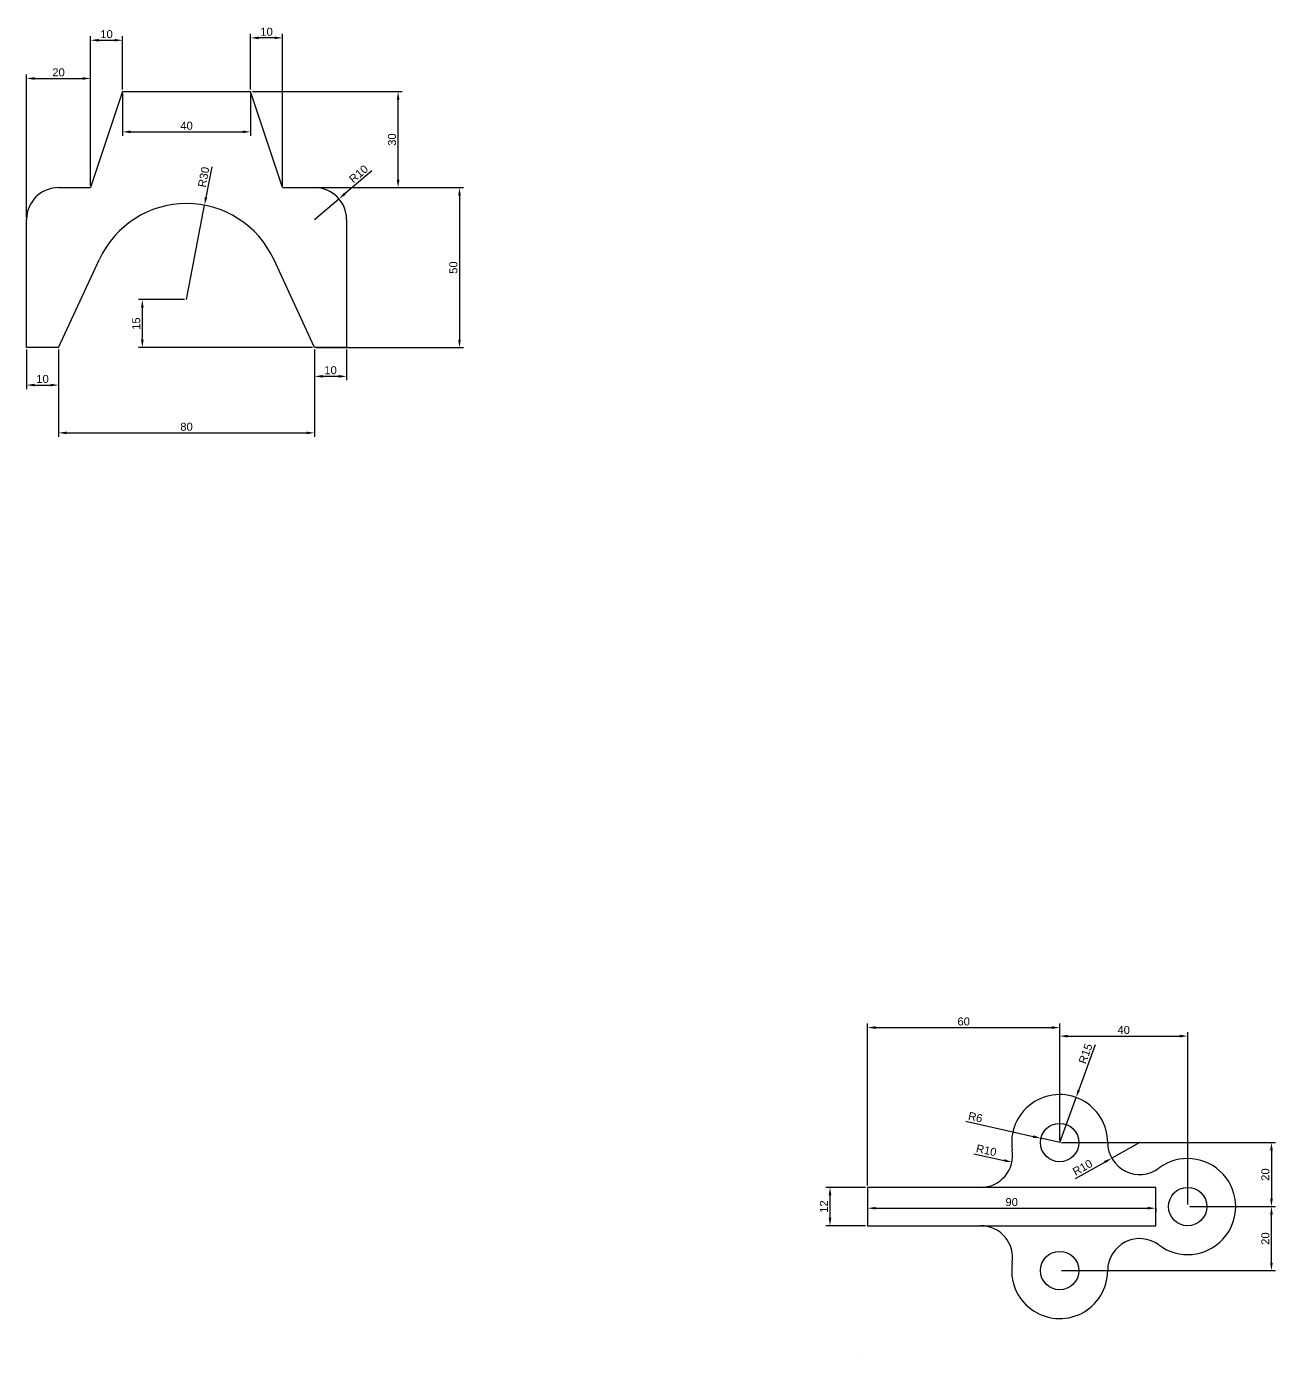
# Model space of a CAD drawing. Header units: millimetres. Extents: x 340 to 2726, y 2120 to 4769.
# Drawn here: x 340.1 to 730.3, y 2315.6 to 2730.2 of the extents above; entities that cross this region are included whole.
import ezdxf

# ---------------------------------------------------------------- set-up
doc = ezdxf.new("R2010")
doc.units = ezdxf.units.MM
doc.styles.get("Standard").update_dxf_attribs({"font": 'arial.ttf'})
doc.dimstyles.new('ISO-25', dxfattribs={"dimtxt": 2.5, "dimasz": 2.5, "dimexe": 1.25, "dimexo": 0.625, "dimtad": 1, "dimtxsty": 'Standard', "dimcen": 2.5, "dimadec": 0, "dimazin": 0, "dimtfac": 1, "dimtmove": 0, "dimatfit": 3, "dimfxl": 1, "dimarcsym": 0})

# ---------------------------------------------------------------- blocks, each defined once
blk = doc.blocks.new('*D13')
at = {"color": 0, "lineweight": -2, "transparency": 16777216}
for p, q in [((447.94, 2685.12), (439.61, 2678)), ((430.1, 2669.88), (437.71, 2676.38))]:
    blk.add_line(p, q, dxfattribs=at)
at = {"color": 0, "transparency": 16777216}
blk.add_solid([(439.34, 2678.32), (439.88, 2677.69), (437.71, 2676.38)], dxfattribs=at)
at = {"layer": 'Defpoints', "color": 0, "transparency": 16777216}
for p in [(437.71, 2676.38), (430.1, 2669.88)]:
    blk.add_point(p, dxfattribs=at)
at = {"color": 0, "transparency": 16777216, "insert": (443.49, 2683.82), "char_height": 2.5, "attachment_point": 5, "rotation": 40.4999}
blk.add_mtext(' R10', dxfattribs=at)
blk = doc.blocks.new('*D14')
at = {"color": 0, "lineweight": -2, "transparency": 16777216}
for p, q in [((397.98, 2686.36), (396.17, 2676.81)), ((390.1, 2644.88), (395.7, 2674.36))]:
    blk.add_line(p, q, dxfattribs=at)
at = {"color": 0, "transparency": 16777216}
blk.add_solid([(395.76, 2676.89), (396.58, 2676.74), (395.7, 2674.36)], dxfattribs=at)
at = {"layer": 'Defpoints', "color": 0, "transparency": 16777216}
for p in [(395.7, 2674.36), (390.1, 2644.88)]:
    blk.add_point(p, dxfattribs=at)
at = {"color": 0, "transparency": 16777216, "insert": (395.44, 2683.17), "char_height": 2.5, "attachment_point": 5, "rotation": 79.2446}
blk.add_mtext('R30', dxfattribs=at)
blk = doc.blocks.new('*D15')
at = {"color": 0, "lineweight": -2, "transparency": 16777216}
for p, q in [((340.1, 2629.26), (340.1, 2616.92)), ((350.1, 2629.26), (350.1, 2616.92)), ((342.6, 2618.17), (347.6, 2618.17))]:
    blk.add_line(p, q, dxfattribs=at)
at = {"color": 0, "transparency": 16777216}
for points in [[(342.6, 2618.58), (342.6, 2617.75), (340.1, 2618.17)], [(347.6, 2618.58), (347.6, 2617.75), (350.1, 2618.17)]]:
    blk.add_solid(points, dxfattribs=at)
at = {"layer": 'Defpoints', "color": 0, "transparency": 16777216}
for p in [(340.1, 2629.88), (350.1, 2629.88), (350.1, 2618.17)]:
    blk.add_point(p, dxfattribs=at)
at = {"color": 0, "transparency": 16777216, "insert": (345.1, 2620.07), "char_height": 2.5, "attachment_point": 5}
blk.add_mtext('10', dxfattribs=at)
blk = doc.blocks.new('*D16')
at = {"color": 0, "lineweight": -2, "transparency": 16777216}
for p, q in [((430.1, 2629.26), (430.1, 2619.66)), ((440.1, 2629.26), (440.1, 2619.66)), ((432.6, 2620.91), (437.6, 2620.91))]:
    blk.add_line(p, q, dxfattribs=at)
at = {"color": 0, "transparency": 16777216}
for points in [[(432.6, 2621.32), (432.6, 2620.49), (430.1, 2620.91)], [(437.6, 2621.32), (437.6, 2620.49), (440.1, 2620.91)]]:
    blk.add_solid(points, dxfattribs=at)
at = {"layer": 'Defpoints', "color": 0, "transparency": 16777216}
for p in [(430.1, 2629.88), (440.1, 2629.88), (440.1, 2620.91)]:
    blk.add_point(p, dxfattribs=at)
at = {"color": 0, "transparency": 16777216, "insert": (435.1, 2622.81), "char_height": 2.5, "attachment_point": 5}
blk.add_mtext('10', dxfattribs=at)
blk = doc.blocks.new('*D17')
at = {"color": 0, "lineweight": -2, "transparency": 16777216}
for p, q in [((350.1, 2629.26), (350.1, 2601.99)), ((430.1, 2629.26), (430.1, 2601.99)), ((352.6, 2603.24), (427.6, 2603.24))]:
    blk.add_line(p, q, dxfattribs=at)
at = {"color": 0, "transparency": 16777216}
for points in [[(352.6, 2603.65), (352.6, 2602.82), (350.1, 2603.24)], [(427.6, 2603.65), (427.6, 2602.82), (430.1, 2603.24)]]:
    blk.add_solid(points, dxfattribs=at)
at = {"layer": 'Defpoints', "color": 0, "transparency": 16777216}
for p in [(350.1, 2629.88), (430.1, 2629.88), (430.1, 2603.24)]:
    blk.add_point(p, dxfattribs=at)
at = {"color": 0, "transparency": 16777216, "insert": (390.1, 2605.14), "char_height": 2.5, "attachment_point": 5}
blk.add_mtext('80', dxfattribs=at)
blk = doc.blocks.new('*D18')
at = {"color": 0, "lineweight": -2, "transparency": 16777216}
for p, q in [((340.1, 2670.51), (340.1, 2715.22)), ((342.6, 2713.97), (357.6, 2713.97)), ((360.1, 2680.51), (360.1, 2715.22))]:
    blk.add_line(p, q, dxfattribs=at)
at = {"color": 0, "transparency": 16777216}
for points in [[(342.6, 2714.39), (342.6, 2713.56), (340.1, 2713.97)], [(357.6, 2714.39), (357.6, 2713.56), (360.1, 2713.97)]]:
    blk.add_solid(points, dxfattribs=at)
at = {"layer": 'Defpoints', "color": 0, "transparency": 16777216}
for p in [(360.1, 2713.97), (360.1, 2679.88), (340.1, 2669.88)]:
    blk.add_point(p, dxfattribs=at)
at = {"color": 0, "transparency": 16777216, "insert": (350.1, 2715.87), "char_height": 2.5, "attachment_point": 5}
blk.add_mtext('20', dxfattribs=at)
blk = doc.blocks.new('*D19')
at = {"color": 0, "lineweight": -2, "transparency": 16777216}
for p, q in [((360.1, 2680.51), (360.1, 2727.17)), ((362.6, 2725.92), (367.6, 2725.92)), ((370.1, 2710.51), (370.1, 2727.17))]:
    blk.add_line(p, q, dxfattribs=at)
at = {"color": 0, "transparency": 16777216}
for points in [[(362.6, 2726.33), (362.6, 2725.5), (360.1, 2725.92)], [(367.6, 2726.33), (367.6, 2725.5), (370.1, 2725.92)]]:
    blk.add_solid(points, dxfattribs=at)
at = {"layer": 'Defpoints', "color": 0, "transparency": 16777216}
for p in [(370.1, 2725.92), (370.1, 2709.88), (360.1, 2679.88)]:
    blk.add_point(p, dxfattribs=at)
at = {"color": 0, "transparency": 16777216, "insert": (365.1, 2727.82), "char_height": 2.5, "attachment_point": 5}
blk.add_mtext('10', dxfattribs=at)
blk = doc.blocks.new('*D20')
at = {"color": 0, "lineweight": -2, "transparency": 16777216}
for p, q in [((370.1, 2709.26), (370.1, 2696.05)), ((410.1, 2709.26), (410.1, 2696.05)), ((372.6, 2697.3), (407.6, 2697.3))]:
    blk.add_line(p, q, dxfattribs=at)
at = {"color": 0, "transparency": 16777216}
for points in [[(372.6, 2697.72), (372.6, 2696.88), (370.1, 2697.3)], [(407.6, 2697.72), (407.6, 2696.88), (410.1, 2697.3)]]:
    blk.add_solid(points, dxfattribs=at)
at = {"layer": 'Defpoints', "color": 0, "transparency": 16777216}
for p in [(370.1, 2709.88), (410.1, 2709.88), (410.1, 2697.3)]:
    blk.add_point(p, dxfattribs=at)
at = {"color": 0, "transparency": 16777216, "insert": (390.1, 2699.2), "char_height": 2.5, "attachment_point": 5}
blk.add_mtext('40', dxfattribs=at)
blk = doc.blocks.new('*D21')
at = {"color": 0, "lineweight": -2, "transparency": 16777216}
for p, q in [((410.1, 2710.51), (410.1, 2727.91)), ((417.6, 2726.66), (412.6, 2726.66)), ((420.1, 2680.51), (420.1, 2727.91))]:
    blk.add_line(p, q, dxfattribs=at)
at = {"color": 0, "transparency": 16777216}
for points in [[(412.6, 2727.08), (412.6, 2726.25), (410.1, 2726.66)], [(417.6, 2727.08), (417.6, 2726.25), (420.1, 2726.66)]]:
    blk.add_solid(points, dxfattribs=at)
at = {"layer": 'Defpoints', "color": 0, "transparency": 16777216}
for p in [(410.1, 2726.66), (410.1, 2709.88), (420.1, 2679.88)]:
    blk.add_point(p, dxfattribs=at)
at = {"color": 0, "transparency": 16777216, "insert": (415.1, 2728.57), "char_height": 2.5, "attachment_point": 5}
blk.add_mtext('10', dxfattribs=at)
blk = doc.blocks.new('*D22')
at = {"color": 0, "lineweight": -2, "transparency": 16777216}
for p, q in [((410.73, 2709.88), (457.45, 2709.88)), ((456.2, 2682.38), (456.2, 2707.38)), ((420.73, 2679.88), (457.45, 2679.88))]:
    blk.add_line(p, q, dxfattribs=at)
at = {"color": 0, "transparency": 16777216}
for points in [[(455.79, 2707.38), (456.62, 2707.38), (456.2, 2709.88)], [(455.79, 2682.38), (456.62, 2682.38), (456.2, 2679.88)]]:
    blk.add_solid(points, dxfattribs=at)
at = {"layer": 'Defpoints', "color": 0, "transparency": 16777216}
for p in [(410.1, 2709.88), (456.2, 2709.88), (420.1, 2679.88)]:
    blk.add_point(p, dxfattribs=at)
at = {"color": 0, "transparency": 16777216, "insert": (454.3, 2694.88), "char_height": 2.5, "attachment_point": 5, "rotation": 90}
blk.add_mtext('30', dxfattribs=at)
blk = doc.blocks.new('*D23')
at = {"color": 0, "lineweight": -2, "transparency": 16777216}
for p, q in [((420.73, 2679.88), (476.63, 2679.88)), ((475.38, 2677.38), (475.38, 2632.38)), ((430.73, 2629.88), (476.63, 2629.88))]:
    blk.add_line(p, q, dxfattribs=at)
at = {"color": 0, "transparency": 16777216}
for points in [[(474.96, 2677.38), (475.79, 2677.38), (475.38, 2679.88)], [(474.96, 2632.38), (475.79, 2632.38), (475.38, 2629.88)]]:
    blk.add_solid(points, dxfattribs=at)
at = {"layer": 'Defpoints', "color": 0, "transparency": 16777216}
for p in [(420.1, 2679.88), (430.1, 2629.88), (475.38, 2629.88)]:
    blk.add_point(p, dxfattribs=at)
at = {"color": 0, "transparency": 16777216, "insert": (473.47, 2654.88), "char_height": 2.5, "attachment_point": 5, "rotation": 90}
blk.add_mtext('50', dxfattribs=at)
blk = doc.blocks.new('*D24')
at = {"color": 0, "lineweight": -2, "transparency": 16777216}
for p, q in [((389.48, 2644.88), (375.04, 2644.88)), ((376.29, 2632.38), (376.29, 2642.38)), ((429.48, 2629.88), (375.04, 2629.88))]:
    blk.add_line(p, q, dxfattribs=at)
at = {"color": 0, "transparency": 16777216}
for points in [[(375.87, 2642.38), (376.7, 2642.38), (376.29, 2644.88)], [(375.87, 2632.38), (376.7, 2632.38), (376.29, 2629.88)]]:
    blk.add_solid(points, dxfattribs=at)
at = {"layer": 'Defpoints', "color": 0, "transparency": 16777216}
for p in [(376.29, 2644.88), (390.1, 2644.88), (430.1, 2629.88)]:
    blk.add_point(p, dxfattribs=at)
at = {"color": 0, "transparency": 16777216, "insert": (374.39, 2637.38), "char_height": 2.5, "attachment_point": 5, "rotation": 90}
blk.add_mtext('15', dxfattribs=at)
blk = doc.blocks.new('*D35')
at = {"color": 0, "lineweight": -2, "transparency": 16777216}
for p, q in [((633.58, 2388.13), (654.62, 2383.36)), ((662.91, 2381.48), (657.06, 2382.81))]:
    blk.add_line(p, q, dxfattribs=at)
at = {"color": 0, "transparency": 16777216}
blk.add_solid([(654.71, 2383.77), (654.53, 2382.96), (657.06, 2382.81)], dxfattribs=at)
at = {"layer": 'Defpoints', "color": 0, "transparency": 16777216}
for p in [(657.06, 2382.81), (662.91, 2381.48)]:
    blk.add_point(p, dxfattribs=at)
at = {"color": 0, "transparency": 16777216, "insert": (636.58, 2389.4), "char_height": 2.5, "attachment_point": 5, "rotation": 347.2208}
blk.add_mtext('R6', dxfattribs=at)
blk = doc.blocks.new('*D37')
at = {"color": 0, "lineweight": -2, "transparency": 16777216}
blk.add_line((636.06, 2377.95), (645.56, 2375.9), dxfattribs=at)
at = {"color": 0, "transparency": 16777216}
blk.add_solid([(645.65, 2376.31), (645.47, 2375.49), (648, 2375.37)], dxfattribs=at)
at = {"layer": 'Defpoints', "color": 0, "transparency": 16777216}
for p in [(638.23, 2377.48), (648, 2375.37)]:
    blk.add_point(p, dxfattribs=at)
at = {"color": 0, "transparency": 16777216, "insert": (639.99, 2379.05), "char_height": 2.5, "attachment_point": 5, "rotation": 347.8097}
blk.add_mtext('R10', dxfattribs=at)
blk = doc.blocks.new('*D38')
at = {"color": 0, "lineweight": -2, "transparency": 16777216}
for p, q in [((674.02, 2412.02), (668.89, 2397.93)), ((662.91, 2381.48), (668.04, 2395.58))]:
    blk.add_line(p, q, dxfattribs=at)
at = {"color": 0, "transparency": 16777216}
blk.add_solid([(668.5, 2398.07), (669.28, 2397.78), (668.04, 2395.58)], dxfattribs=at)
at = {"layer": 'Defpoints', "color": 0, "transparency": 16777216}
for p in [(668.04, 2395.58), (662.91, 2381.48)]:
    blk.add_point(p, dxfattribs=at)
at = {"color": 0, "transparency": 16777216, "insert": (670.99, 2409.26), "char_height": 2.5, "attachment_point": 5, "rotation": 70.0025}
blk.add_mtext('R15', dxfattribs=at)
blk = doc.blocks.new('*D39')
at = {"color": 0, "lineweight": -2, "transparency": 16777216}
for p, q in [((602.28, 2367.48), (589.89, 2367.48)), ((591.14, 2364.98), (591.14, 2357.98)), ((602.28, 2355.48), (589.89, 2355.48))]:
    blk.add_line(p, q, dxfattribs=at)
at = {"color": 0, "transparency": 16777216}
for points in [[(590.73, 2364.98), (591.56, 2364.98), (591.14, 2367.48)], [(590.73, 2357.98), (591.56, 2357.98), (591.14, 2355.48)]]:
    blk.add_solid(points, dxfattribs=at)
at = {"layer": 'Defpoints', "color": 0, "transparency": 16777216}
for p in [(602.91, 2367.48), (591.14, 2355.48), (602.91, 2355.48)]:
    blk.add_point(p, dxfattribs=at)
at = {"color": 0, "transparency": 16777216, "insert": (589.26, 2361.48), "char_height": 2.5, "attachment_point": 5, "rotation": 90}
blk.add_mtext('12', dxfattribs=at)
blk = doc.blocks.new('*D40')
at = {"color": 0, "lineweight": -2, "transparency": 16777216}
for p, q in [((602.91, 2368.11), (602.91, 2418.66)), ((605.41, 2417.41), (660.41, 2417.41)), ((662.91, 2382.11), (662.91, 2418.66))]:
    blk.add_line(p, q, dxfattribs=at)
at = {"color": 0, "transparency": 16777216}
for points in [[(605.41, 2417.83), (605.41, 2416.99), (602.91, 2417.41)], [(660.41, 2417.83), (660.41, 2416.99), (662.91, 2417.41)]]:
    blk.add_solid(points, dxfattribs=at)
at = {"layer": 'Defpoints', "color": 0, "transparency": 16777216}
for p in [(662.91, 2417.41), (662.91, 2381.48), (602.91, 2367.48)]:
    blk.add_point(p, dxfattribs=at)
at = {"color": 0, "transparency": 16777216, "insert": (632.91, 2419.31), "char_height": 2.5, "attachment_point": 5}
blk.add_mtext('60', dxfattribs=at)
blk = doc.blocks.new('*D41')
at = {"color": 0, "lineweight": -2, "transparency": 16777216}
for p, q in [((662.91, 2382.11), (662.91, 2416)), ((665.41, 2414.75), (700.41, 2414.75)), ((702.91, 2362.11), (702.91, 2416))]:
    blk.add_line(p, q, dxfattribs=at)
at = {"color": 0, "transparency": 16777216}
for points in [[(665.41, 2415.17), (665.41, 2414.33), (662.91, 2414.75)], [(700.41, 2415.17), (700.41, 2414.33), (702.91, 2414.75)]]:
    blk.add_solid(points, dxfattribs=at)
at = {"layer": 'Defpoints', "color": 0, "transparency": 16777216}
for p in [(702.91, 2414.75), (662.91, 2381.48), (702.91, 2361.48)]:
    blk.add_point(p, dxfattribs=at)
at = {"color": 0, "transparency": 16777216, "insert": (682.91, 2416.65), "char_height": 2.5, "attachment_point": 5}
blk.add_mtext('40', dxfattribs=at)
blk = doc.blocks.new('*D42')
at = {"color": 0, "lineweight": -2, "transparency": 16777216}
for p, q in [((663.53, 2381.48), (730.33, 2381.48)), ((729.08, 2378.98), (729.08, 2363.98)), ((703.53, 2361.48), (730.33, 2361.48))]:
    blk.add_line(p, q, dxfattribs=at)
at = {"color": 0, "transparency": 16777216}
for points in [[(728.66, 2378.98), (729.5, 2378.98), (729.08, 2381.48)], [(728.66, 2363.98), (729.5, 2363.98), (729.08, 2361.48)]]:
    blk.add_solid(points, dxfattribs=at)
at = {"layer": 'Defpoints', "color": 0, "transparency": 16777216}
for p in [(662.91, 2381.48), (702.91, 2361.48), (729.08, 2361.48)]:
    blk.add_point(p, dxfattribs=at)
at = {"color": 0, "transparency": 16777216, "insert": (727.18, 2371.48), "char_height": 2.5, "attachment_point": 5, "rotation": 90}
blk.add_mtext('20', dxfattribs=at)
blk = doc.blocks.new('*D43')
at = {"color": 0, "lineweight": -2, "transparency": 16777216}
for p, q in [((703.53, 2361.48), (730.33, 2361.48)), ((729.08, 2343.98), (729.08, 2358.98)), ((663.53, 2341.48), (730.33, 2341.48))]:
    blk.add_line(p, q, dxfattribs=at)
at = {"color": 0, "transparency": 16777216}
for points in [[(728.66, 2358.98), (729.5, 2358.98), (729.08, 2361.48)], [(728.66, 2343.98), (729.5, 2343.98), (729.08, 2341.48)]]:
    blk.add_solid(points, dxfattribs=at)
at = {"layer": 'Defpoints', "color": 0, "transparency": 16777216}
for p in [(702.91, 2361.48), (729.08, 2361.48), (662.91, 2341.48)]:
    blk.add_point(p, dxfattribs=at)
at = {"color": 0, "transparency": 16777216, "insert": (727.18, 2351.48), "char_height": 2.5, "attachment_point": 5, "rotation": 90}
blk.add_mtext('20', dxfattribs=at)
blk = doc.blocks.new('*D44')
at = {"color": 0, "lineweight": -2, "transparency": 16777216}
for p, q in [((602.91, 2360.86), (602.91, 2359.72)), ((605.41, 2360.97), (690.41, 2360.97)), ((692.91, 2360.86), (692.91, 2359.72))]:
    blk.add_line(p, q, dxfattribs=at)
at = {"color": 0, "transparency": 16777216}
for points in [[(605.41, 2361.39), (605.41, 2360.56), (602.91, 2360.97)], [(690.41, 2361.39), (690.41, 2360.56), (692.91, 2360.97)]]:
    blk.add_solid(points, dxfattribs=at)
at = {"layer": 'Defpoints', "color": 0, "transparency": 16777216}
for p in [(602.91, 2361.48), (692.91, 2361.48), (692.91, 2360.97)]:
    blk.add_point(p, dxfattribs=at)
at = {"color": 0, "transparency": 16777216, "insert": (647.91, 2362.87), "char_height": 2.5, "attachment_point": 5}
blk.add_mtext('90', dxfattribs=at)
blk = doc.blocks.new('*D45')
at = {"color": 0, "lineweight": -2, "transparency": 16777216}
for p, q in [((687.91, 2381.48), (679.18, 2376.6)), ((667.82, 2370.26), (677, 2375.38))]:
    blk.add_line(p, q, dxfattribs=at)
at = {"color": 0, "transparency": 16777216}
blk.add_solid([(676.79, 2375.75), (677.2, 2375.02), (679.18, 2376.6)], dxfattribs=at)
at = {"layer": 'Defpoints', "color": 0, "transparency": 16777216}
for p in [(687.91, 2381.48), (679.18, 2376.6)]:
    blk.add_point(p, dxfattribs=at)
at = {"color": 0, "transparency": 16777216, "insert": (670.04, 2373.68), "char_height": 2.5, "attachment_point": 5, "rotation": 29.2013}
blk.add_mtext('R10', dxfattribs=at)

msp = doc.modelspace()

# ---------------------------------------------------------------- linework, layer by layer
for p, q in [((370.103, 2709.884), (360.103, 2679.884)), ((370.103, 2709.884), (410.103, 2709.884)), ((420.103, 2679.884), (410.103, 2709.884)), ((350.103, 2679.884), (360.103, 2679.884)), ((420.103, 2679.884), (430.103, 2679.884)), ((340.103, 2629.884), (340.103, 2669.884)), ((440.103, 2669.884), (440.103, 2629.884)), ((350.103, 2629.884), (362.877, 2657.485)), ((430.103, 2629.884), (417.328, 2657.485)), ((350.103, 2629.884), (340.103, 2629.884)), ((440.103, 2629.884), (430.103, 2629.884))]:
    msp.add_line(p, q)
at = {"color": 20}
for points in [[(602.908, 2355.482), (692.908, 2355.482), (692.908, 2367.482), (602.908, 2367.482)], [(601.061, 2315.582), (601.061, 2315.582), (601.061, 2315.582), (601.061, 2315.582)]]:
    msp.add_lwpolyline(points, close=True, dxfattribs=at)
for centre in [(662.908, 2381.482), (702.908, 2361.482), (662.908, 2341.482)]:
    msp.add_circle(centre, 6, dxfattribs=at)
for centre, radius, start, end in [((350.103, 2669.884), 10, 90, 180), ((430.103, 2669.884), 10, 0, 90), ((390.103, 2644.884), 30, 24.8364, 155.1636)]:
    msp.add_arc(centre, radius, start, end)
for centre, radius, start, end in [((662.908, 2381.482), 15, 0, 189.2069), ((687.908, 2381.482), 10, 180, 306.8699), ((638.23, 2377.482), 10, 270, 9.2069), ((702.908, 2361.482), 15, 233.1301, 126.8699), ((638.23, 2345.482), 10, 350.7931, 90), ((687.908, 2341.482), 10, 53.1301, 180), ((662.908, 2341.482), 15, 170.7931, 0)]:
    msp.add_arc(centre, radius, start, end, dxfattribs=at)

# ---------------------------------------------------------------- dimensions: what is measured, and where the dimension line sits
for base, p1, p2, picture, middle in [((370.103, 2725.918), (360.103, 2679.884), (370.103, 2709.884), '*D19', (365.103, 2727.819)), ((410.103, 2726.664), (420.103, 2679.884), (410.103, 2709.884), '*D21', (415.103, 2728.566)), ((360.103, 2713.973), (340.103, 2669.884), (360.103, 2679.884), '*D18', (350.103, 2715.874)), ((410.103, 2697.3), (370.103, 2709.884), (410.103, 2709.884), '*D20', (390.103, 2699.202)), ((350.103, 2618.168), (340.103, 2629.884), (350.103, 2629.884), '*D15', (345.103, 2620.069)), ((430.103, 2603.237), (350.103, 2629.884), (430.103, 2629.884), '*D17', (390.103, 2605.138)), ((440.103, 2620.905), (430.103, 2629.884), (440.103, 2629.884), '*D16', (435.103, 2622.806))]:
    dim = msp.add_linear_dim(base=base, p1=p1, p2=p2, dimstyle='ISO-25', dxfattribs=at)
    dim.commit()
    dim.dimension.update_dxf_attribs({"geometry": picture, "text_midpoint": middle})
for base, p1, p2, picture, middle in [((456.205, 2709.884), (420.103, 2679.884), (410.103, 2709.884), '*D22', (454.303, 2694.884)), ((475.375, 2629.884), (420.103, 2679.884), (430.103, 2629.884), '*D23', (473.474, 2654.884)), ((376.288, 2644.884), (430.103, 2629.884), (390.103, 2644.884), '*D24', (374.387, 2637.384))]:
    dim = msp.add_linear_dim(base=base, p1=p1, p2=p2, angle=90, dimstyle='ISO-25', dxfattribs=at)
    dim.commit()
    dim.dimension.update_dxf_attribs({"geometry": picture, "text_midpoint": middle})
dim = msp.add_radius_dim(center=(430.103, 2669.884), mpoint=(437.707, 2676.379), text=' <>', dimstyle='ISO-25', dxfattribs=at)
dim.commit()
dim.dimension.update_dxf_attribs({"geometry": '*D13', "text_midpoint": (443.49, 2683.819)})
dim = msp.add_radius_dim(center=(390.103, 2644.884), mpoint=(395.701, 2674.357), dimstyle='ISO-25', dxfattribs=at)
dim.commit()
dim.dimension.update_dxf_attribs({"geometry": '*D14', "text_midpoint": (395.439, 2683.169)})
for base, p1, p2, picture, middle in [((662.908, 2417.409), (602.908, 2367.482), (662.908, 2381.482), '*D40', (632.908, 2419.31)), ((702.908, 2414.75), (662.908, 2381.482), (702.908, 2361.482), '*D41', (682.908, 2416.652)), ((692.908, 2360.973), (602.908, 2361.482), (692.908, 2361.482), '*D44', (647.908, 2362.874))]:
    dim = msp.add_linear_dim(base=base, p1=p1, p2=p2, dimstyle='ISO-25')
    dim.commit()
    dim.dimension.update_dxf_attribs({"geometry": picture, "text_midpoint": middle})
for center, mpoint, picture, middle in [((662.908, 2381.482), (668.037, 2395.578), '*D38', (672.782, 2408.615)), ((662.908, 2381.482), (657.056, 2382.809), '*D35', (636.156, 2387.55)), ((638.23, 2377.482), (648.004, 2375.371), '*D37', (639.591, 2377.188)), ((687.908, 2381.482), (679.178, 2376.603), '*D45', (670.971, 2372.016))]:
    dim = msp.add_radius_dim(center=center, mpoint=mpoint, dimstyle='ISO-25')
    dim.commit()
    dim.dimension.update_dxf_attribs({"geometry": picture, "text_midpoint": middle, "dimtype": 164})
for base, p1, p2, picture, middle in [((729.081, 2361.482), (662.908, 2381.482), (702.908, 2361.482), '*D42', (727.179, 2371.482)), ((591.142, 2355.482), (602.908, 2367.482), (602.908, 2355.482), '*D39', (589.262, 2361.482)), ((729.081, 2361.482), (662.908, 2341.482), (702.908, 2361.482), '*D43', (727.179, 2351.482))]:
    dim = msp.add_linear_dim(base=base, p1=p1, p2=p2, angle=90, dimstyle='ISO-25')
    dim.commit()
    dim.dimension.update_dxf_attribs({"geometry": picture, "text_midpoint": middle})

doc.saveas('drawing.dxf')
